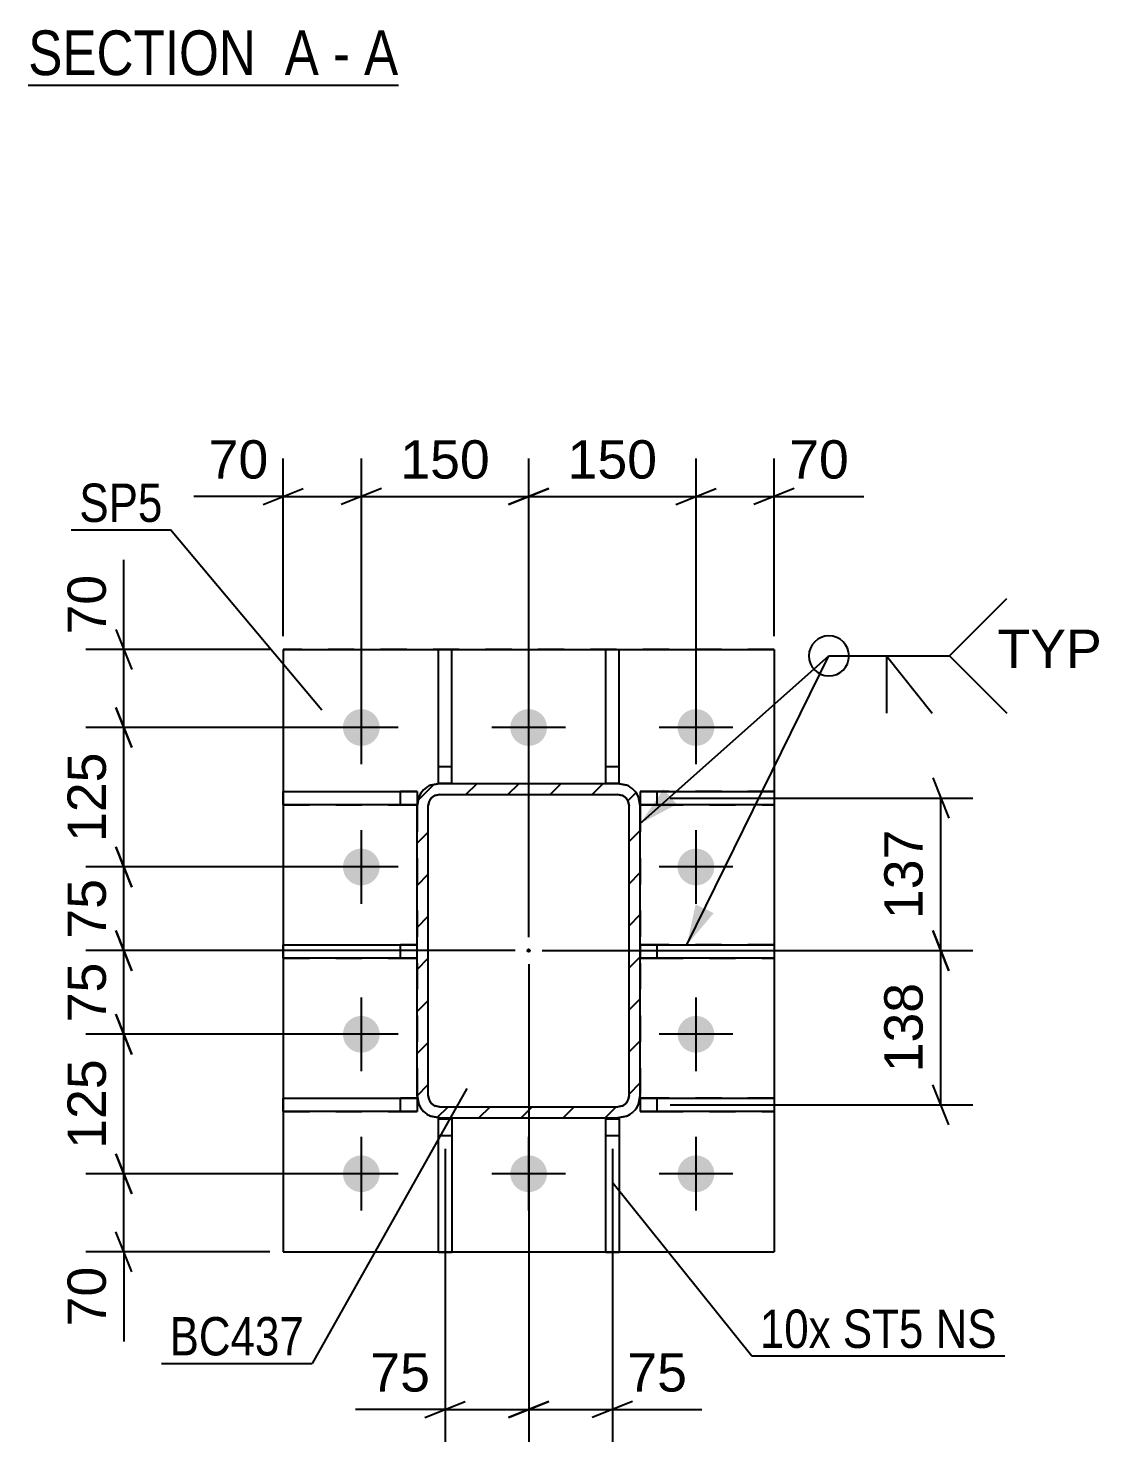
# Model space of a CAD drawing. Header units: millimetres. Extents: x -370 to 471, y -230 to 364.
# Drawn here: x -239 to -158.9, y -126.5 to -20.9 of the extents above; entities that cross this region are included whole.
import ezdxf

# ---------------------------------------------------------------- set-up
doc = ezdxf.new("R2010")
doc.units = ezdxf.units.MM
doc.linetypes.add('DXK_LINE_DOT2', pattern=[3.9198, 1.9599, -1.9599])
doc.linetypes.add('DXK_LINE_DOT3', pattern=[5.9187, 2.979, -0.9799, 0.9799, -0.9799])
doc.styles.add('Arial', font='ARIAL.TTF', dxfattribs={"height": 0.2})
doc.styles.add('Arial Narrow', font='ARIALN.TTF', dxfattribs={"height": 0.2})

# ---------------------------------------------------------------- blocks, each defined once
blk = doc.blocks.new('Unknown-284936230-13 - 3181')
at = {"color": 6, "linetype": 'Continuous'}
blk.add_line((-239.05, -25.11), (-211.4, -25.11), dxfattribs=at)
at = {"color": 0, "linetype": 'Continuous'}
for points in [[(-220.94, -24.36), (-220.94, -20.86), (-239.05, -20.86), (-239.05, -24.36)], [(-217.33, -24.36), (-217.33, -20.86), (-219.89, -20.86), (-219.89, -24.36)], [(-215.01, -24.36), (-215.01, -20.86), (-216.28, -20.86), (-216.28, -24.36)], [(-211.4, -24.36), (-211.4, -20.86), (-213.96, -20.86), (-213.96, -24.36)]]:
    blk.add_wipeout(points, dxfattribs=at)
at = {"color": 7, "linetype": 'Continuous', "style": 'Arial Narrow'}
for s, p in [('SECTION ', (-239.05, -24.36)), ('A', (-219.89, -24.36)), ('A', (-213.96, -24.36)), ('-', (-216.28, -24.36))]:
    blk.add_text(s, height=3.34, dxfattribs=at).set_placement(p)
blk = doc.blocks.new('Part-284936230-25626 - 25579')
at = {"color": 2, "linetype": 'Continuous'}
for p, q in [((-208.41, -77.27), (-208.41, -67.27)), ((-208.41, -67.27), (-207.41, -67.27)), ((-207.41, -77.27), (-207.41, -67.27)), ((-208.41, -77.27), (-208.33, -77.27)), ((-208.41, -77.27), (-208.41, -77.27))]:
    blk.add_line(p, q, dxfattribs=at)
at = {"color": 7, "linetype": 'DXK_LINE_DOT2'}
for p, q in [((-208.41, -76.02), (-207.41, -76.02)), ((-207.41, -77.27), (-208.41, -77.27)), ((-208.33, -77.27), (-207.41, -77.27)), ((-207.41, -77.27), (-207.41, -77.27))]:
    blk.add_line(p, q, dxfattribs=at)
blk = doc.blocks.new('Part-284936230-25618 - 25579')
at = {"color": 2, "linetype": 'Continuous'}
for p, q in [((-220, -67.27), (-220, -112.27)), ((-220, -67.27), (-183.33, -67.27)), ((-183.33, -67.27), (-183.33, -112.27)), ((-220, -112.27), (-220, -112.27)), ((-220, -112.27), (-208.41, -112.27)), ((-207.41, -112.27), (-195.91, -112.27)), ((-194.91, -112.27), (-183.33, -112.27)), ((-183.33, -112.27), (-183.33, -112.27))]:
    blk.add_line(p, q, dxfattribs=at)
at = {"color": 7, "linetype": 'DXK_LINE_DOT2'}
for p, q in [((-220, -67.27), (-220, -67.27)), ((-183.33, -67.27), (-220, -67.27)), ((-183.33, -67.27), (-183.33, -67.27)), ((-220, -112.27), (-183.33, -112.27)), ((-208.41, -112.27), (-207.41, -112.27)), ((-195.91, -112.27), (-194.91, -112.27))]:
    blk.add_line(p, q, dxfattribs=at)
blk = doc.blocks.new('Part-284936230-25624 - 25579')
at = {"color": 2, "linetype": 'Continuous'}
for p, q in [((-208.41, -102.33), (-208.41, -102.33)), ((-208.41, -102.33), (-207.41, -102.33)), ((-208.41, -112.33), (-208.41, -102.33)), ((-207.41, -102.33), (-207.41, -102.33)), ((-207.41, -102.33), (-207.41, -112.33)), ((-207.41, -112.33), (-208.41, -112.33))]:
    blk.add_line(p, q, dxfattribs=at)
at = {"color": 7, "linetype": 'DXK_LINE_DOT2'}
for p, q in [((-208.41, -102.33), (-208.41, -102.33)), ((-208.41, -102.33), (-207.41, -102.33)), ((-207.41, -102.33), (-207.41, -102.33)), ((-208.41, -103.58), (-207.41, -103.58))]:
    blk.add_line(p, q, dxfattribs=at)
blk = doc.blocks.new('Part-284936230-25616 - 25579')
at = {"linetype": 'Continuous'}
h = blk.add_hatch(dxfattribs=at)
h.set_pattern_fill('', scale=0.7, style=0, pattern_type=0)
h.set_pattern_definition([(45, (-209.9965, -100.6049), (-1.57154, 1.57154), [])])
h.paths.add_polyline_path([(-210, -78.94), (-210, -100.6), (-209.87, -101.24), (-209.51, -101.78), (-208.97, -102.14), (-208.33, -102.27), (-195, -102.27), (-194.36, -102.14), (-193.82, -101.78), (-193.46, -101.24), (-193.33, -100.6), (-193.33, -78.94), (-193.46, -78.3), (-193.82, -77.76), (-194.36, -77.4), (-195, -77.27), (-208.33, -77.27), (-208.97, -77.4), (-209.51, -77.76), (-209.87, -78.3)])
h.paths.add_polyline_path([(-208.92, -78.35), (-208.65, -78.17), (-208.33, -78.1), (-195, -78.1), (-194.68, -78.17), (-194.41, -78.35), (-194.23, -78.62), (-194.16, -78.94), (-194.16, -100.6), (-194.23, -100.92), (-194.41, -101.19), (-194.68, -101.37), (-195, -101.44), (-208.33, -101.44), (-208.65, -101.37), (-208.92, -101.19), (-209.1, -100.92), (-209.16, -100.6), (-209.16, -78.94), (-209.1, -78.62)])
blk.add_hatch(color=246, dxfattribs=at).paths.add_polyline_path([(-201.66, -89.87, -1), (-201.66, -89.67, -1)])
at = {"color": 7, "linetype": 'DXK_LINE_DOT2'}
for p, q in [((-208.97, -77.4), (-208.33, -77.27)), ((-208.33, -78.1), (-208.65, -78.17)), ((-208.33, -77.27), (-195, -77.27)), ((-208.33, -78.1), (-195, -78.1)), ((-195, -77.27), (-194.36, -77.4)), ((-194.68, -78.17), (-195, -78.1)), ((-210, -78.94), (-209.87, -78.3)), ((-210, -78.94), (-210, -100.6)), ((-209.1, -78.62), (-209.16, -78.94)), ((-209.16, -100.6), (-209.16, -78.94)), ((-194.16, -78.94), (-194.23, -78.62)), ((-194.16, -100.6), (-194.16, -78.94)), ((-193.46, -78.3), (-193.33, -78.94)), ((-193.33, -78.94), (-193.33, -100.6)), ((-209.87, -101.24), (-210, -100.6)), ((-209.16, -100.6), (-209.1, -100.92)), ((-208.65, -101.37), (-208.33, -101.44)), ((-195, -101.44), (-194.68, -101.37)), ((-194.23, -100.92), (-194.16, -100.6)), ((-193.33, -100.6), (-193.46, -101.24)), ((-208.33, -102.27), (-208.97, -102.14)), ((-208.33, -101.44), (-195, -101.44)), ((-208.33, -102.27), (-195, -102.27)), ((-194.36, -102.14), (-195, -102.27))]:
    blk.add_line(p, q, dxfattribs=at)
at = {"color": 2, "linetype": 'Continuous'}
for p, q in [((-208.33, -77.27), (-208.97, -77.4)), ((-208.65, -78.17), (-208.33, -78.1)), ((-208.33, -77.27), (-208.33, -77.27)), ((-208.33, -77.27), (-195, -77.27)), ((-208.33, -78.1), (-208.33, -78.1)), ((-208.33, -78.1), (-195, -78.1)), ((-195, -77.27), (-195, -77.27)), ((-194.36, -77.4), (-195, -77.27)), ((-195, -78.1), (-195, -78.1)), ((-195, -78.1), (-194.68, -78.17)), ((-209.87, -78.3), (-210, -78.94)), ((-210, -78.94), (-210, -78.94)), ((-210, -100.6), (-210, -78.94)), ((-209.16, -78.94), (-209.1, -78.62)), ((-209.16, -78.94), (-209.16, -78.94)), ((-209.16, -100.6), (-209.16, -78.94)), ((-194.23, -78.62), (-194.16, -78.94)), ((-194.16, -78.94), (-194.16, -78.94)), ((-194.16, -100.6), (-194.16, -78.94)), ((-193.33, -78.94), (-193.46, -78.3)), ((-193.33, -78.94), (-193.33, -78.94)), ((-193.33, -100.6), (-193.33, -78.94)), ((-210, -100.6), (-210, -100.6)), ((-210, -100.6), (-209.87, -101.24)), ((-209.16, -100.6), (-209.16, -100.6)), ((-209.1, -100.92), (-209.16, -100.6)), ((-208.33, -101.44), (-208.65, -101.37)), ((-194.68, -101.37), (-195, -101.44)), ((-194.16, -100.6), (-194.23, -100.92)), ((-194.16, -100.6), (-194.16, -100.6)), ((-193.46, -101.24), (-193.33, -100.6)), ((-193.33, -100.6), (-193.33, -100.6)), ((-208.97, -102.14), (-208.33, -102.27)), ((-208.33, -101.44), (-208.33, -101.44)), ((-208.33, -101.44), (-195, -101.44)), ((-208.33, -102.27), (-208.33, -102.27)), ((-208.33, -102.27), (-195, -102.27)), ((-195, -101.44), (-195, -101.44)), ((-195, -102.27), (-194.36, -102.14)), ((-195, -102.27), (-195, -102.27))]:
    blk.add_line(p, q, dxfattribs=at)
at = {"color": 7, "linetype": 'DXK_LINE_DOT3'}
blk.add_line((-201.66, -89.77), (-201.66, -89.77), dxfattribs=at)
at = {"color": 246, "linetype": 'DXK_LINE_DOT2'}
blk.add_line((-201.66, -89.77), (-201.66, -89.77), dxfattribs=at)
at = {"color": 246, "linetype": 'Continuous'}
blk.add_circle((-201.66, -89.77), 0.1, dxfattribs=at)
at = {"color": 7, "linetype": 'DXK_LINE_DOT2'}
for centre, radius, start, end in [((-208.33, -78.94), 1.67, 112.5, 157.5), ((-195, -78.94), 1.67, 22.5, 67.5), ((-208.33, -78.94), 0.833, 112.5, 157.5), ((-195, -78.94), 0.833, 22.5, 67.5), ((-208.33, -100.6), 1.67, 202.5, 247.5), ((-208.33, -100.6), 0.833, 202.5, 247.5), ((-195, -100.6), 0.833, 292.5, 337.5), ((-195, -100.6), 1.67, 292.5, 337.5)]:
    blk.add_arc(centre, radius, start, end, dxfattribs=at)
at = {"color": 2, "linetype": 'Continuous'}
for centre, radius, start, end in [((-208.33, -78.94), 1.67, 112.5, 157.5), ((-195, -78.94), 1.67, 22.5, 67.5), ((-208.33, -78.94), 0.833, 112.5, 157.5), ((-195, -78.94), 0.833, 22.5, 67.5), ((-208.33, -100.6), 1.67, 202.5, 247.5), ((-208.33, -100.6), 0.833, 202.5, 247.5), ((-195, -100.6), 0.833, 292.5, 337.5), ((-195, -100.6), 1.67, 292.5, 337.5)]:
    blk.add_arc(centre, radius, start, end, dxfattribs=at)
blk = doc.blocks.new('Part-284936230-25623 - 25579')
at = {"color": 2, "linetype": 'Continuous'}
for p, q in [((-195.91, -102.33), (-195.91, -102.33)), ((-195.91, -102.33), (-194.91, -102.33)), ((-195.91, -112.33), (-195.91, -102.33)), ((-194.91, -102.33), (-194.91, -102.33)), ((-194.91, -102.33), (-194.91, -112.33)), ((-194.91, -112.33), (-195.91, -112.33))]:
    blk.add_line(p, q, dxfattribs=at)
at = {"color": 7, "linetype": 'DXK_LINE_DOT2'}
for p, q in [((-195.91, -102.33), (-195.91, -102.33)), ((-195.91, -102.33), (-194.91, -102.33)), ((-194.91, -102.33), (-194.91, -102.33)), ((-195.91, -103.58), (-194.91, -103.58))]:
    blk.add_line(p, q, dxfattribs=at)
blk = doc.blocks.new('Part-284936230-25625 - 25579')
at = {"color": 2, "linetype": 'Continuous'}
for p, q in [((-195.91, -77.27), (-195.91, -67.27)), ((-195.91, -67.27), (-194.91, -67.27)), ((-194.91, -77.27), (-194.91, -67.27)), ((-195, -77.27), (-194.91, -77.27)), ((-194.91, -77.27), (-194.91, -77.27))]:
    blk.add_line(p, q, dxfattribs=at)
at = {"color": 7, "linetype": 'DXK_LINE_DOT2'}
for p, q in [((-195.91, -76.02), (-194.91, -76.02)), ((-195.91, -77.27), (-195, -77.27)), ((-194.91, -77.27), (-195.91, -77.27)), ((-195.91, -77.27), (-195.91, -77.27))]:
    blk.add_line(p, q, dxfattribs=at)
blk = doc.blocks.new('Part-284936230-25627 - 25579')
at = {"color": 2, "linetype": 'Continuous'}
for p, q in [((-220, -90.33), (-220, -89.33)), ((-220, -89.33), (-210, -89.33)), ((-210, -90.33), (-220, -90.33))]:
    blk.add_line(p, q, dxfattribs=at)
at = {"color": 7, "linetype": 'DXK_LINE_DOT2'}
for p, q in [((-220, -89.33), (-211.25, -89.33)), ((-211.25, -90.33), (-211.25, -89.33)), ((-210, -89.33), (-211.25, -89.33)), ((-210, -90.33), (-210, -89.33)), ((-220, -90.33), (-211.25, -90.33)), ((-211.25, -90.33), (-210, -90.33)), ((-210, -90.33), (-210, -90.33))]:
    blk.add_line(p, q, dxfattribs=at)
blk = doc.blocks.new('Part-284936230-25628 - 25579')
at = {"color": 2, "linetype": 'Continuous'}
for p, q in [((-220, -78.87), (-220, -77.87)), ((-220, -77.87), (-210, -77.87)), ((-210, -77.87), (-210, -78.87)), ((-210, -78.87), (-220, -78.87)), ((-210, -78.87), (-210, -78.87))]:
    blk.add_line(p, q, dxfattribs=at)
at = {"color": 7, "linetype": 'DXK_LINE_DOT2'}
for p, q in [((-220, -77.87), (-211.25, -77.87)), ((-211.25, -78.87), (-211.25, -77.87)), ((-210, -77.87), (-211.25, -77.87)), ((-210, -77.87), (-210, -77.87)), ((-220, -78.87), (-211.25, -78.87)), ((-211.25, -78.87), (-210, -78.87))]:
    blk.add_line(p, q, dxfattribs=at)
blk = doc.blocks.new('Part-284936230-25629 - 25579')
at = {"color": 2, "linetype": 'Continuous'}
for p, q in [((-220, -101.79), (-220, -100.79)), ((-220, -100.79), (-210, -100.79)), ((-210, -100.79), (-210, -101.79)), ((-210, -101.79), (-220, -101.79)), ((-210, -101.79), (-210, -101.79))]:
    blk.add_line(p, q, dxfattribs=at)
at = {"color": 7, "linetype": 'DXK_LINE_DOT2'}
for p, q in [((-220, -100.79), (-211.25, -100.79)), ((-211.25, -101.79), (-211.25, -100.79)), ((-210, -100.79), (-211.25, -100.79)), ((-210, -100.79), (-210, -100.79)), ((-220, -101.79), (-211.25, -101.79)), ((-211.25, -101.79), (-210, -101.79))]:
    blk.add_line(p, q, dxfattribs=at)
blk = doc.blocks.new('Part-284936230-25630 - 25579')
at = {"color": 2, "linetype": 'Continuous'}
for p, q in [((-193.33, -89.33), (-183.33, -89.33)), ((-183.33, -89.33), (-183.33, -90.33)), ((-183.33, -90.33), (-193.33, -90.33))]:
    blk.add_line(p, q, dxfattribs=at)
at = {"color": 7, "linetype": 'DXK_LINE_DOT2'}
for p, q in [((-192.08, -89.33), (-193.33, -89.33)), ((-193.33, -89.33), (-193.33, -89.33)), ((-193.33, -89.33), (-193.33, -90.33)), ((-183.33, -89.33), (-192.08, -89.33)), ((-192.08, -89.33), (-192.08, -90.33)), ((-193.33, -90.33), (-192.08, -90.33)), ((-192.08, -90.33), (-183.33, -90.33))]:
    blk.add_line(p, q, dxfattribs=at)
blk = doc.blocks.new('Part-284936230-25631 - 25579')
at = {"color": 2, "linetype": 'Continuous'}
for p, q in [((-193.33, -77.87), (-193.33, -77.87)), ((-193.33, -77.87), (-183.33, -77.87)), ((-193.33, -77.87), (-193.33, -78.87)), ((-183.33, -77.87), (-183.33, -78.87)), ((-183.33, -78.87), (-193.33, -78.87))]:
    blk.add_line(p, q, dxfattribs=at)
at = {"color": 7, "linetype": 'DXK_LINE_DOT2'}
for p, q in [((-192.08, -77.87), (-193.33, -77.87)), ((-193.33, -77.87), (-193.33, -77.87)), ((-183.33, -77.87), (-192.08, -77.87)), ((-192.08, -77.87), (-192.08, -78.87)), ((-193.33, -78.87), (-192.08, -78.87)), ((-192.08, -78.87), (-183.33, -78.87))]:
    blk.add_line(p, q, dxfattribs=at)
blk = doc.blocks.new('Part-284936230-25632 - 25579')
at = {"color": 2, "linetype": 'Continuous'}
for p, q in [((-193.33, -100.79), (-193.33, -100.79)), ((-193.33, -100.79), (-183.33, -100.79)), ((-193.33, -100.79), (-193.33, -101.79)), ((-183.33, -100.79), (-183.33, -101.79)), ((-183.33, -101.79), (-193.33, -101.79))]:
    blk.add_line(p, q, dxfattribs=at)
at = {"color": 7, "linetype": 'DXK_LINE_DOT2'}
for p, q in [((-192.08, -100.79), (-193.33, -100.79)), ((-193.33, -100.79), (-193.33, -100.79)), ((-183.33, -100.79), (-192.08, -100.79)), ((-192.08, -100.79), (-192.08, -101.79)), ((-193.33, -101.79), (-192.08, -101.79)), ((-192.08, -101.79), (-183.33, -101.79))]:
    blk.add_line(p, q, dxfattribs=at)
blk = doc.blocks.new('Bolt-284936230-25684 - 25579')
at = {"linetype": 'Continuous'}
for points in [[(-215.54, -73.1, -1), (-212.79, -73.1, -1)], [(-203.04, -73.1, -1), (-200.29, -73.1, -1)], [(-190.54, -73.1, -1), (-187.79, -73.1, -1)], [(-215.54, -83.52, -1), (-212.79, -83.52, -1)], [(-190.54, -83.52, -1), (-187.79, -83.52, -1)], [(-215.54, -96.02, -1), (-212.79, -96.02, -1)], [(-190.54, -96.02, -1), (-187.79, -96.02, -1)], [(-215.54, -106.44, -1), (-212.79, -106.44, -1)], [(-203.04, -106.44, -1), (-200.29, -106.44, -1)], [(-190.54, -106.44, -1), (-187.79, -106.44, -1)]]:
    blk.add_hatch(color=1, dxfattribs=at).paths.add_polyline_path(points)
at = {"color": 1, "linetype": 'Continuous'}
for p, q in [((-214.16, -75.85), (-214.16, -70.35)), ((-201.66, -75.85), (-201.66, -70.35)), ((-189.16, -75.85), (-189.16, -70.35)), ((-211.41, -73.1), (-216.91, -73.1)), ((-198.91, -73.1), (-204.41, -73.1)), ((-186.41, -73.1), (-191.91, -73.1)), ((-214.16, -86.27), (-214.16, -80.77)), ((-189.16, -86.27), (-189.16, -80.77)), ((-211.41, -83.52), (-216.91, -83.52)), ((-186.41, -83.52), (-191.91, -83.52)), ((-214.16, -98.77), (-214.16, -93.27)), ((-189.16, -98.77), (-189.16, -93.27)), ((-211.41, -96.02), (-216.91, -96.02)), ((-186.41, -96.02), (-191.91, -96.02)), ((-214.16, -109.19), (-214.16, -103.69)), ((-201.66, -109.19), (-201.66, -103.69)), ((-189.16, -109.19), (-189.16, -103.69)), ((-211.41, -106.44), (-216.91, -106.44)), ((-198.91, -106.44), (-204.41, -106.44)), ((-186.41, -106.44), (-191.91, -106.44))]:
    blk.add_line(p, q, dxfattribs=at)
blk = doc.blocks.new('StraightDimension-284936230-32943 - 25579')
at = {"color": 7, "linetype": 'Continuous'}
for p, q in [((-231.9, -67.27), (-231.9, -60.57)), ((-231.9, -67.27), (-231.9, -60.57)), ((-232.5, -65.77), (-231.3, -68.77)), ((-221, -67.27), (-234.75, -67.27)), ((-231.9, -73.1), (-231.9, -67.27)), ((-231.3, -74.6), (-232.5, -71.6)), ((-215.16, -73.1), (-234.75, -73.1))]:
    blk.add_line(p, q, dxfattribs=at)
at = {"color": 0}
blk.add_wipeout([(-232.65, -61.1), (-236.85, -61.1), (-236.85, -66.75), (-232.65, -66.75)], dxfattribs=at)
at = {"color": 3, "style": 'Arial'}
blk.add_text('70', height=2.865, rotation=90.0002, dxfattribs=at).set_placement((-233.25, -66.15))
blk = doc.blocks.new('StraightDimension-284936230-28204 - 25579')
at = {"color": 7, "linetype": 'Continuous'}
for p, q in [((-220, -66.27), (-220, -53)), ((-214.16, -72.1), (-214.16, -53)), ((-220, -55.85), (-226.69, -55.85)), ((-220, -55.85), (-226.69, -55.85)), ((-221.5, -56.45), (-218.5, -55.25)), ((-220, -55.85), (-214.16, -55.85)), ((-212.66, -55.25), (-215.66, -56.45))]:
    blk.add_line(p, q, dxfattribs=at)
at = {"color": 0}
blk.add_wipeout([(-220.52, -55.1), (-220.52, -50.9), (-226.17, -50.9), (-226.17, -55.1)], dxfattribs=at)
at = {"color": 3, "style": 'Arial'}
blk.add_text('70', height=2.865, dxfattribs=at).set_placement((-225.57, -54.5))
blk = doc.blocks.new('StraightDimension-284936230-28317 - 25579')
at = {"color": 7, "linetype": 'Continuous'}
for p, q in [((-171.48, -88.27), (-170.28, -91.27)), ((-200.66, -89.77), (-168.48, -89.77)), ((-170.88, -101.29), (-170.88, -89.77)), ((-170.28, -102.79), (-171.48, -99.79)), ((-191.08, -101.29), (-168.48, -101.29))]:
    blk.add_line(p, q, dxfattribs=at)
at = {"color": 0}
blk.add_wipeout([(-171.63, -91.59), (-175.83, -91.59), (-175.83, -99.46), (-171.63, -99.46)], dxfattribs=at)
at = {"color": 3, "style": 'Arial'}
blk.add_text('138', height=2.865, rotation=90.0002, dxfattribs=at).set_placement((-172.23, -98.86))
blk = doc.blocks.new('StraightDimension-284936230-28201 - 25579')
at = {"color": 7, "linetype": 'Continuous'}
for p, q in [((-189.16, -72.1), (-189.16, -53)), ((-183.33, -66.27), (-183.33, -53)), ((-190.66, -56.45), (-187.66, -55.25)), ((-189.16, -55.85), (-183.33, -55.85)), ((-181.83, -55.25), (-184.83, -56.45)), ((-183.33, -55.85), (-176.63, -55.85)), ((-183.33, -55.85), (-176.63, -55.85))]:
    blk.add_line(p, q, dxfattribs=at)
at = {"color": 0}
blk.add_wipeout([(-177.16, -55.1), (-177.16, -50.9), (-182.8, -50.9), (-182.8, -55.1)], dxfattribs=at)
at = {"color": 3, "style": 'Arial'}
blk.add_text('70', height=2.865, dxfattribs=at).set_placement((-182.2, -54.5))
blk = doc.blocks.new('StraightDimension-284936230-28202 - 25579')
at = {"color": 7, "linetype": 'Continuous'}
for p, q in [((-201.66, -88.77), (-201.66, -53)), ((-189.16, -72.1), (-189.16, -53)), ((-200.16, -55.25), (-203.16, -56.45)), ((-201.66, -55.85), (-189.16, -55.85)), ((-190.66, -56.45), (-187.66, -55.25))]:
    blk.add_line(p, q, dxfattribs=at)
at = {"color": 0}
blk.add_wipeout([(-191.48, -55.1), (-191.48, -50.9), (-199.35, -50.9), (-199.35, -55.1)], dxfattribs=at)
at = {"color": 3, "style": 'Arial'}
blk.add_text('150', height=2.865, dxfattribs=at).set_placement((-198.75, -54.5))
blk = doc.blocks.new('StraightDimension-284936230-28203 - 25579')
at = {"color": 7, "linetype": 'Continuous'}
for p, q in [((-214.16, -72.1), (-214.16, -53)), ((-201.66, -88.77), (-201.66, -53)), ((-212.66, -55.25), (-215.66, -56.45)), ((-214.16, -55.85), (-201.66, -55.85)), ((-203.16, -56.45), (-200.16, -55.25))]:
    blk.add_line(p, q, dxfattribs=at)
at = {"color": 0}
blk.add_wipeout([(-203.98, -55.1), (-203.98, -50.9), (-211.85, -50.9), (-211.85, -55.1)], dxfattribs=at)
at = {"color": 3, "style": 'Arial'}
blk.add_text('150', height=2.865, dxfattribs=at).set_placement((-211.25, -54.5))
blk = doc.blocks.new('StraightDimension-284936230-28299 - 25579')
at = {"color": 7, "linetype": 'Continuous'}
for p, q in [((-201.66, -90.77), (-201.66, -126.46)), ((-195.41, -104.58), (-195.41, -126.46)), ((-203.16, -124.66), (-200.16, -123.46)), ((-193.91, -123.46), (-196.91, -124.66)), ((-201.66, -124.06), (-195.41, -124.06)), ((-195.41, -124.06), (-188.72, -124.06)), ((-195.41, -124.06), (-188.72, -124.06))]:
    blk.add_line(p, q, dxfattribs=at)
at = {"color": 0}
blk.add_wipeout([(-189.24, -123.31), (-189.24, -119.11), (-194.89, -119.11), (-194.89, -123.31)], dxfattribs=at)
at = {"color": 3, "style": 'Arial'}
blk.add_text('75', height=2.865, dxfattribs=at).set_placement((-194.29, -122.71))
blk = doc.blocks.new('StraightDimension-284936230-28300 - 25579')
at = {"color": 7, "linetype": 'Continuous'}
for p, q in [((-201.66, -90.77), (-201.66, -126.46)), ((-207.91, -104.58), (-207.91, -126.46)), ((-209.41, -124.66), (-206.41, -123.46)), ((-200.16, -123.46), (-203.16, -124.66)), ((-207.91, -124.06), (-214.61, -124.06)), ((-207.91, -124.06), (-214.61, -124.06)), ((-207.91, -124.06), (-201.66, -124.06))]:
    blk.add_line(p, q, dxfattribs=at)
at = {"color": 0}
blk.add_wipeout([(-208.44, -123.31), (-208.44, -119.11), (-214.09, -119.11), (-214.09, -123.31)], dxfattribs=at)
at = {"color": 3, "style": 'Arial'}
blk.add_text('75', height=2.865, dxfattribs=at).set_placement((-213.49, -122.71))
blk = doc.blocks.new('StraightDimension-284936230-28316 - 25579')
at = {"color": 7, "linetype": 'Continuous'}
for p, q in [((-171.48, -76.87), (-170.28, -79.87)), ((-191.08, -78.37), (-168.48, -78.37)), ((-170.88, -89.77), (-170.88, -78.37)), ((-170.28, -91.27), (-171.48, -88.27)), ((-200.66, -89.77), (-168.48, -89.77))]:
    blk.add_line(p, q, dxfattribs=at)
at = {"color": 0}
blk.add_wipeout([(-171.63, -80.14), (-175.83, -80.14), (-175.83, -88.01), (-171.63, -88.01)], dxfattribs=at)
at = {"color": 3, "style": 'Arial'}
blk.add_text('137', height=2.865, rotation=90.0002, dxfattribs=at).set_placement((-172.23, -87.41))
blk = doc.blocks.new('StraightDimension-284936230-32944 - 25579')
at = {"color": 7, "linetype": 'Continuous'}
for p, q in [((-232.5, -71.6), (-231.3, -74.6)), ((-215.16, -73.1), (-234.75, -73.1)), ((-231.9, -83.52), (-231.9, -73.1)), ((-231.3, -85.02), (-232.5, -82.02)), ((-215.16, -83.52), (-234.75, -83.52))]:
    blk.add_line(p, q, dxfattribs=at)
at = {"color": 0}
blk.add_wipeout([(-232.65, -74.38), (-236.85, -74.38), (-236.85, -82.25), (-232.65, -82.25)], dxfattribs=at)
at = {"color": 3, "style": 'Arial'}
blk.add_text('125', height=2.865, rotation=90.0002, dxfattribs=at).set_placement((-233.25, -81.65))
blk = doc.blocks.new('StraightDimension-284936230-32945 - 25579')
at = {"color": 7, "linetype": 'Continuous'}
for p, q in [((-232.5, -82.02), (-231.3, -85.02)), ((-215.16, -83.52), (-234.75, -83.52)), ((-231.9, -89.77), (-231.9, -83.52)), ((-231.3, -91.27), (-232.5, -88.27)), ((-202.66, -89.77), (-234.75, -89.77))]:
    blk.add_line(p, q, dxfattribs=at)
at = {"color": 0}
blk.add_wipeout([(-232.65, -83.82), (-236.85, -83.82), (-236.85, -89.47), (-232.65, -89.47)], dxfattribs=at)
at = {"color": 3, "style": 'Arial'}
blk.add_text('75', height=2.865, rotation=90.0002, dxfattribs=at).set_placement((-233.25, -88.87))
blk = doc.blocks.new('StraightDimension-284936230-32946 - 25579')
at = {"color": 7, "linetype": 'Continuous'}
for p, q in [((-232.5, -88.27), (-231.3, -91.27)), ((-202.66, -89.77), (-234.75, -89.77)), ((-231.9, -96.02), (-231.9, -89.77)), ((-231.3, -97.52), (-232.5, -94.52)), ((-215.16, -96.02), (-234.75, -96.02))]:
    blk.add_line(p, q, dxfattribs=at)
at = {"color": 0}
blk.add_wipeout([(-232.65, -90.07), (-236.85, -90.07), (-236.85, -95.72), (-232.65, -95.72)], dxfattribs=at)
at = {"color": 3, "style": 'Arial'}
blk.add_text('75', height=2.865, rotation=90.0002, dxfattribs=at).set_placement((-233.25, -95.12))
blk = doc.blocks.new('StraightDimension-284936230-32947 - 25579')
at = {"color": 7, "linetype": 'Continuous'}
for p, q in [((-232.5, -94.52), (-231.3, -97.52)), ((-215.16, -96.02), (-234.75, -96.02)), ((-231.9, -106.44), (-231.9, -96.02)), ((-231.3, -107.94), (-232.5, -104.94)), ((-215.16, -106.44), (-234.75, -106.44))]:
    blk.add_line(p, q, dxfattribs=at)
at = {"color": 0}
blk.add_wipeout([(-232.65, -97.29), (-236.85, -97.29), (-236.85, -105.17), (-232.65, -105.17)], dxfattribs=at)
at = {"color": 3, "style": 'Arial'}
blk.add_text('125', height=2.865, rotation=90.0002, dxfattribs=at).set_placement((-233.25, -104.57))
blk = doc.blocks.new('StraightDimension-284936230-32948 - 25579')
at = {"color": 7, "linetype": 'Continuous'}
for p, q in [((-232.5, -104.94), (-231.3, -107.94)), ((-215.16, -106.44), (-234.75, -106.44)), ((-231.9, -112.27), (-231.9, -106.44)), ((-231.3, -113.77), (-232.5, -110.77)), ((-221, -112.27), (-234.75, -112.27)), ((-231.9, -112.27), (-231.9, -118.97)), ((-231.9, -112.27), (-231.9, -118.97))]:
    blk.add_line(p, q, dxfattribs=at)
at = {"color": 0}
blk.add_wipeout([(-232.65, -112.8), (-236.85, -112.8), (-236.85, -118.44), (-232.65, -118.44)], dxfattribs=at)
at = {"color": 3, "style": 'Arial'}
blk.add_text('70', height=2.865, rotation=90.0002, dxfattribs=at).set_placement((-233.25, -117.84))
blk = doc.blocks.new('Mark-284936230-28384 - 25579')
at = {"color": 30, "linetype": 'Continuous'}
for p in [(-235.83, -58.34), (-217.12, -71.8)]:
    blk.add_line(p, (-228.42, -58.34), dxfattribs=at)
at = {"color": 0}
blk.add_wipeout([(-229.02, -57.74), (-229.02, -54.74), (-235.23, -54.74), (-235.23, -57.74)], dxfattribs=at)
blk.add_wipeout([(-229.02, -57.74), (-229.02, -54.74), (-235.23, -54.74), (-235.23, -57.74)], dxfattribs=at)
at = {"color": 3, "style": 'Arial Narrow'}
blk.add_text('SP5', height=2.863, dxfattribs=at).set_placement((-235.23, -57.74))
blk = doc.blocks.new('WeldMark-284936230-29839 - 25579')
at = {"linetype": 'Continuous'}
for points in [[(-190.59, -78.84), (-193.33, -80.27), (-191.58, -77.71)], [(-187.84, -86.97), (-189.84, -89.33), (-189.19, -86.31)]]:
    blk.add_hatch(color=30, dxfattribs=at).paths.add_polyline_path(points)
at = {"color": 30, "linetype": 'Continuous'}
for p, q in [((-193.33, -80.27), (-179.23, -67.75)), ((-189.84, -89.33), (-179.23, -67.75)), ((-179.23, -67.75), (-170.23, -67.75))]:
    blk.add_line(p, q, dxfattribs=at)
at = {"color": 3, "linetype": 'Continuous'}
for q in [(-171.51, -72.03), (-174.94, -72.03)]:
    blk.add_line((-174.94, -67.75), q, dxfattribs=at)
for start, end in [(90, 270), (270, 90)]:
    blk.add_arc((-179.23, -67.75), 1.5, start, end, dxfattribs=at)
at = {"color": 0, "linetype": 'Continuous'}
blk.add_wipeout([(-158.85, -68.65), (-158.85, -65.65), (-166.63, -65.65), (-166.63, -68.65)], dxfattribs=at)
blk.add_wipeout([(-158.85, -68.65), (-158.85, -65.65), (-166.63, -65.65), (-166.63, -68.65)], dxfattribs=at)
at = {"color": 3, "linetype": 'Continuous'}
for q in [(-165.94, -63.46), (-165.94, -72.03)]:
    blk.add_line((-170.23, -67.75), q, dxfattribs=at)
at = {"color": 3, "linetype": 'Continuous', "style": 'Arial'}
blk.add_text('TYP', height=2.865, dxfattribs=at).set_placement((-166.63, -68.65))
blk = doc.blocks.new('MarkSet-284936230-28365 - 25579')
at = {"color": 30, "linetype": 'Continuous'}
for p, q in [((-195.35, -107.14), (-184.99, -120.05)), ((-184.99, -120.05), (-166.1, -120.05))]:
    blk.add_line(p, q, dxfattribs=at)
at = {"color": 0}
for points in [[(-179.09, -119.45), (-179.09, -116.45), (-184.39, -116.45), (-184.39, -119.45)], [(-172.16, -119.45), (-172.16, -116.45), (-178.19, -116.45), (-178.19, -119.45)], [(-166.7, -119.45), (-166.7, -116.45), (-171.26, -116.45), (-171.26, -119.45)]]:
    blk.add_wipeout(points, dxfattribs=at)
for points in [[(-179.09, -119.45), (-179.09, -116.45), (-184.39, -116.45), (-184.39, -119.45)], [(-172.16, -119.45), (-172.16, -116.45), (-178.19, -116.45), (-178.19, -119.45)], [(-166.7, -119.45), (-166.7, -116.45), (-171.26, -116.45), (-171.26, -119.45)]]:
    blk.add_wipeout(points, dxfattribs=at)
at = {"color": 3, "style": 'Arial Narrow'}
for s, p in [('10x', (-184.39, -119.45)), ('ST5', (-178.19, -119.45)), ('NS', (-171.26, -119.45))]:
    blk.add_text(s, height=2.863, dxfattribs=at).set_placement(p)
blk = doc.blocks.new('Mark-284936230-28381 - 25579')
at = {"color": 30, "linetype": 'Continuous'}
for p in [(-206.28, -100.06), (-229.09, -120.61)]:
    blk.add_line(p, (-217.84, -120.61), dxfattribs=at)
at = {"color": 0}
blk.add_wipeout([(-218.44, -120.01), (-218.44, -117.01), (-228.49, -117.01), (-228.49, -120.01)], dxfattribs=at)
blk.add_wipeout([(-218.44, -120.01), (-218.44, -117.01), (-228.49, -117.01), (-228.49, -120.01)], dxfattribs=at)
at = {"color": 3, "style": 'Arial Narrow'}
blk.add_text('BC437', height=2.863, dxfattribs=at).set_placement((-228.49, -120.01))

msp = doc.modelspace()

# ---------------------------------------------------------------- block references
for name in ['Unknown-284936230-13 - 3181', 'Part-284936230-25618 - 25579', 'Part-284936230-25626 - 25579', 'Part-284936230-25625 - 25579', 'Bolt-284936230-25684 - 25579', 'Part-284936230-25628 - 25579', 'Part-284936230-25616 - 25579', 'Part-284936230-25631 - 25579', 'Part-284936230-25627 - 25579', 'Part-284936230-25630 - 25579', 'Part-284936230-25629 - 25579', 'Part-284936230-25632 - 25579', 'Part-284936230-25624 - 25579', 'Part-284936230-25623 - 25579']:
    msp.add_blockref(name, (0, 0))

# ---------------------------------------------------------------- next in the draw order: block references
for name in ['StraightDimension-284936230-28201 - 25579', 'StraightDimension-284936230-32943 - 25579', 'StraightDimension-284936230-28317 - 25579']:
    msp.add_blockref(name, (0, 0))

# ---------------------------------------------------------------- next in the draw order: block references
for name in ['StraightDimension-284936230-28204 - 25579', 'StraightDimension-284936230-28202 - 25579', 'StraightDimension-284936230-28299 - 25579']:
    msp.add_blockref(name, (0, 0))

# ---------------------------------------------------------------- next in the draw order: block references
for name in ['StraightDimension-284936230-28203 - 25579', 'StraightDimension-284936230-28300 - 25579', 'MarkSet-284936230-28365 - 25579']:
    msp.add_blockref(name, (0, 0))

# ---------------------------------------------------------------- next in the draw order: block references
for name in ['StraightDimension-284936230-32944 - 25579', 'StraightDimension-284936230-28316 - 25579']:
    msp.add_blockref(name, (0, 0))

# ---------------------------------------------------------------- next in the draw order: block references
for name in ['Mark-284936230-28384 - 25579', 'WeldMark-284936230-29839 - 25579', 'StraightDimension-284936230-32945 - 25579']:
    msp.add_blockref(name, (0, 0))

# ---------------------------------------------------------------- next in the draw order: block references
msp.add_blockref('StraightDimension-284936230-32946 - 25579', (0, 0))

# ---------------------------------------------------------------- next in the draw order: block references
msp.add_blockref('StraightDimension-284936230-32947 - 25579', (0, 0))

# ---------------------------------------------------------------- next in the draw order: block references
msp.add_blockref('StraightDimension-284936230-32948 - 25579', (0, 0))

# ---------------------------------------------------------------- next in the draw order: block references
msp.add_blockref('Mark-284936230-28381 - 25579', (0, 0))

doc.saveas('drawing.dxf')
